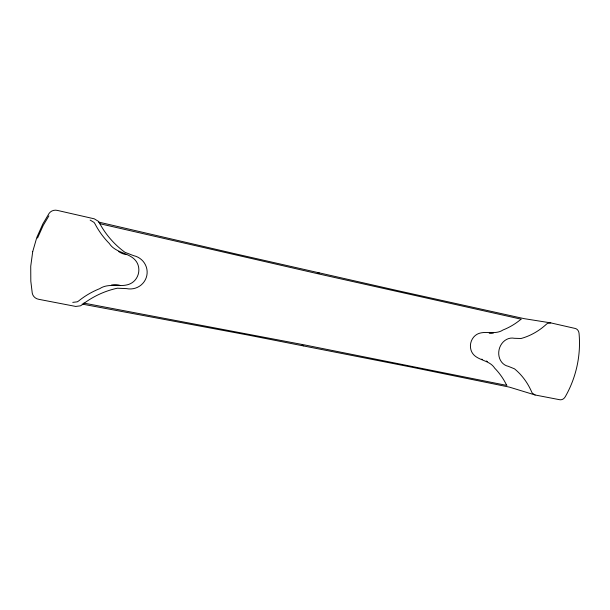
<?xml version="1.0" encoding="UTF-8"?>
<svg xmlns="http://www.w3.org/2000/svg" width="610" height="610" viewBox="0 0 610 610"><rect width="100%" height="100%" fill="white"/><g stroke="black" fill="none" stroke-linecap="round" stroke-linejoin="round"><path stroke-width="0.91" d="M37.538 238.052L43.218 225.403L48.899 215.864M550.769 322.888L547.505 323.422L546.529 324.116A71.4 62.197 -83.2 0 1 521.062 338.497L514.352 338.291A14.335 12.429 -76.7 0 0 499.079 349.728A14.335 12.429 -76.7 0 0 508.275 366.313L514.482 368.821A71.218 61.991 -70.1 0 1 531.752 392.161L532.347 393.183L535.107 394.983L559.545 399.695A6.062 5.109 -74.7 0 0 565.188 396.874C576.191 377.712 581.101 355.272 579.035 333.273A6.062 5.116 -78.7 0 0 575.055 328.424L550.769 322.888L524.242 318.664L399.169 290.985L235.895 253.958L98.5 222.04M72.765 302.377L77.264 301.828L78.545 301.035A78.515 73.574 -48.4 0 1 99.796 288.629C110.662 281.294 125.538 290.467 134.871 280.364A15.54 15.341 -71.2 0 0 138.112 265.098C133.643 252.105 116.335 254.576 109.343 243.512A78.576 73.985 74.7 0 1 94.893 223.649L94.039 222.406L90.15 220.08M317.459 272.784L319.228 272.983M82.136 304.085L248.217 335.088L410.24 366.885L509.388 387.121L535.107 394.983M83.761 303.079L304.184 344.856L506.925 385.451L506.254 384.452M99.582 223.649L319.35 274.081L521.291 319.205L520.261 319.846A67.74 65.255 -85.3 0 1 502.968 329.995C493.947 336.118 481.557 328.249 473.878 336.857A13.351 12.726 -75.7 0 0 471.012 350.102C474.473 361.082 488.984 358.916 494.695 368.173A67.565 65.056 -65.4 0 1 506.254 384.452M301.958 345.146L303.627 345.786M126.666 254.606A16.569 16.173 25.7 0 1 118.538 251.457M493.528 332.984A13.893 12.177 -79 0 1 489.22 333.273M486.445 360.975A13.877 12.162 -74.4 0 1 487.329 361.623M481.389 359.229A13.877 12.162 -74.4 0 1 482.464 359.374M111.432 285.038A16.561 16.134 -3.7 0 1 120.139 285.434M32.711 251.663L30.729 266.28L30.813 281.179L32.261 293.174A7.945 7.534 3.5 0 0 38.796 299.319L75.731 306.441L80.482 305.816L81.854 304.985A84.028 80.787 -25.8 0 1 117.318 288.21L126.613 288.621A17.171 16.851 9.6 0 0 146.797 275.644A17.171 16.851 9.6 0 0 133.598 255.651L124.928 252.288A84.149 81.229 50.7 0 1 99.27 222.619L98.34 221.3L94.245 218.815L57.531 210.442A7.945 7.549 19.9 0 0 49.059 213.454L42.891 223.862L36.798 237.473L32.711 251.663"/></g></svg>
